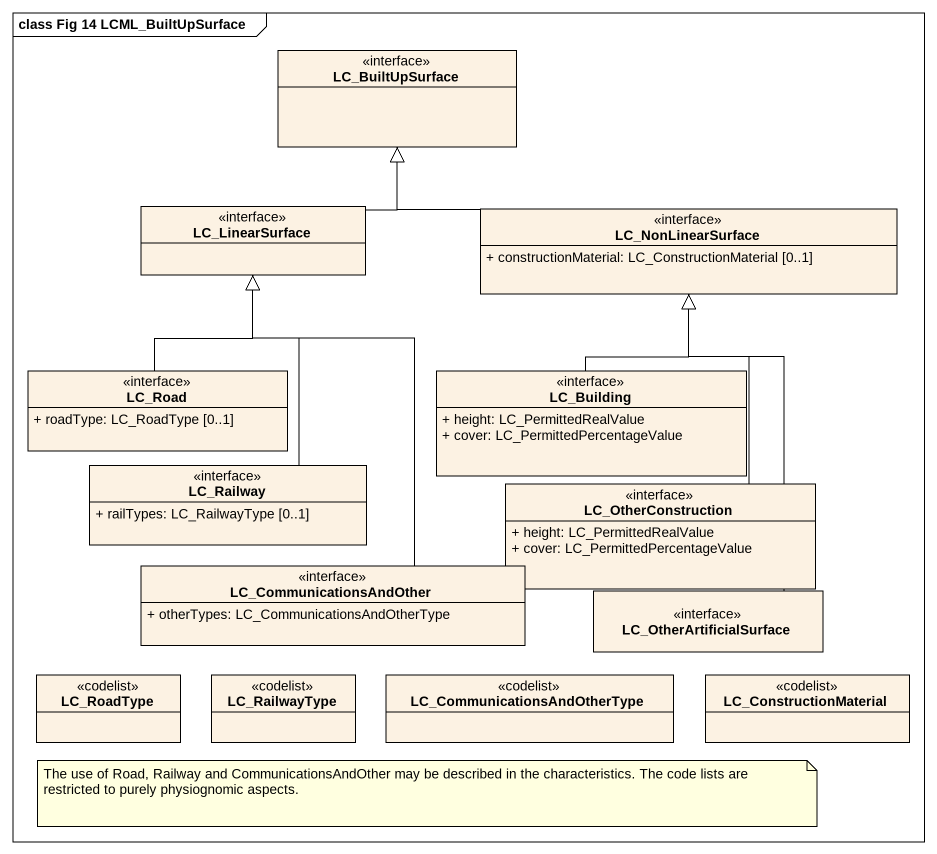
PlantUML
@startuml
mainframe class Fig 14 LCML_BuiltUpSurface
hide circle
hide empty members
skinparam classAttributeIconSize 0
class LC_BuiltUpSurface <<interface>> #FCF2E3
class LC_LinearSurface <<interface>> #FCF2E3
class LC_NonLinearSurface <<interface>> #FCF2E3 {
  + constructionMaterial: LC_ConstructionMaterial [0..1]
}
class LC_Road <<interface>> #FCF2E3 {
  + roadType: LC_RoadType [0..1]
}
class LC_Building <<interface>> #FCF2E3 {
  + height: LC_PermittedRealValue
  + cover: LC_PermittedPercentageValue
}
class LC_Railway <<interface>> #FCF2E3 {
  + railTypes: LC_RailwayType [0..1]
}
class LC_OtherConstruction <<interface>> #FCF2E3 {
  + height: LC_PermittedRealValue
  + cover: LC_PermittedPercentageValue
}
class LC_CommunicationsAndOther <<interface>> #FCF2E3 {
  + otherTypes: LC_CommunicationsAndOtherType
}
class LC_OtherArtificialSurface <<interface>> #FCF2E3
class LC_RoadType <<codelist>> #FCF2E3
class LC_RailwayType <<codelist>> #FCF2E3
class "LC_CommunicationsAndOtherType" as LC_CommunicationsAndOtherTyp <<codelist>> #FCF2E3
class LC_ConstructionMaterial <<codelist>> #FCF2E3
LC_LinearSurface -up-|> LC_BuiltUpSurface
LC_NonLinearSurface -left-|> LC_BuiltUpSurface
LC_Road -up-|> LC_LinearSurface
LC_Building -up-|> LC_NonLinearSurface
LC_Railway -up-|> LC_LinearSurface
LC_OtherConstruction -up-|> LC_NonLinearSurface
LC_CommunicationsAndOther -up-|> LC_LinearSurface
LC_OtherArtificialSurface -up-|> LC_NonLinearSurface
note as N1
  The use of Road, Railway and CommunicationsAndOther may be described in the characteristics. The code lists are restricted to purely physiognomic aspects.
end note
@enduml
